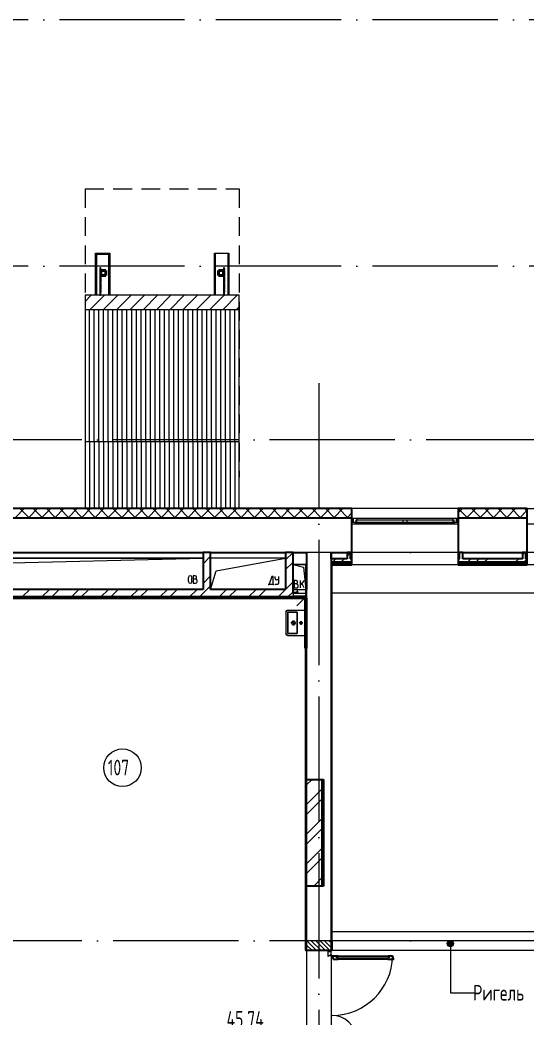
# Model space of a CAD drawing. Header units: millimetres. Extents: x -586848 to 520591, y -385801 to 675781.
# Drawn here: x -50636 to -42537, y -144465 to -128533 of the extents above; entities that cross this region are included whole.
import ezdxf
from ezdxf import colors
from ezdxf.entities.mleader import LeaderData, LeaderLine
from ezdxf.math import Vec2, Vec3

# ---------------------------------------------------------------- set-up
doc = ezdxf.new("R2010")
doc.units = ezdxf.units.MM
for name, pattern in [('ADSK_Линия сетки', [25, 20, -2.5, 0, -2.5]), ('ADSK_Сверху', [450, 300, -150]), ('ADSK_Штриховая_ш2 п1_5', [4.5, 3, -1.5]), ('ADSK_Штриховая_ш3 п1_5', [4.5, 3, -1.5])]:
    doc.linetypes.add(name, pattern=pattern)
for name, color, linetype, lineweight in [('_ Окна', 7, 'Continuous', 9), ('RC-Выноски', 7, 'Continuous', 0), ('Аннотация', 7, 'Continuous', 18), ('Витраж', 7, 'Continuous', 9), ('Двери', 252, 'Continuous', 9), ('Крыша', 7, 'Continuous', 9), ('Крыша штриховка', 7, 'Continuous', 9), ('Линии', 7, 'Continuous', 9), ('Марки помещений', 252, 'Continuous', 20), ('Несущие колонны', 252, 'Continuous', 18), ('Оборудование', 8, 'Continuous', 18), ('Ограждение', 252, 'Continuous', 9), ('Окна', 252, 'Continuous', 9), ('Оси', 252, 'Continuous', 9), ('Перекрытие', 252, 'Continuous', 18), ('Стены внутренние', 7, 'Continuous', 18), ('Стены наружные', 7, 'Continuous', 18), ('Стены штриховка', 7, 'Continuous', 9)]:
    doc.layers.add(name, color=color, linetype=linetype, lineweight=lineweight)
doc.layers.add('Двери открывание', color=7, linetype='Continuous', lineweight=9, true_color=0xc0c0c0)
doc.layers.add('Узлы', color=7, linetype='Continuous')
doc.styles.add('GOST Common_3', font='', dxfattribs={"height": 3.5})
doc.styles.add('RubezhCAD', font='', dxfattribs={"oblique": 10})
doc.styles.get('GOST Common_3').set_extended_font_data('GOST 2.304 type A')
doc.styles.get('RubezhCAD').set_extended_font_data('GOST type A')

# ---------------------------------------------------------------- blocks, each defined once
blk = doc.blocks.new('1 этаж')
at = {"layer": 'Аннотация', "lineweight": 9, "true_color": 0x636466}
h = blk.add_hatch(color=251, dxfattribs=at)
edge = h.paths.add_edge_path()
edge.add_arc((-57205, -11587), 50, 0, 360)
at = {"layer": 'Двери', "lineweight": 18, "true_color": 0x636466}
h = blk.add_hatch(dxfattribs=at)
h.set_pattern_fill('FP_2', color=251, angle=-90, style=0, pattern_type=2)
h.set_pattern_definition([(315, (-59305.8, -12318.73), (35.3553, 35.3553), [])])
h.paths.add_polyline_path([(-59501, -13344), (-59111, -13344), (-59111, -13194), (-59501, -13194), (-59501, -13204)])
h.paths.add_polyline_path([(-59501, -11544), (-59501, -11694), (-59111, -11694), (-59111, -11544)])
at = {"color": 251, "lineweight": 18, "true_color": 0x636466}
for p, q in [((-61156, -5434), (-65456, -5434)), ((-65324, -5534), (-61156, -5434)), ((-59836, -5434), (-61036, -5434)), ((-60946, -5637), (-59836, -5434)), ((-59716, -5534), (-59552, -5578)), ((-59516, -5534), (-59716, -5534)), ((-59516, -5934), (-59516, -5534)), ((-61282, -5716), (-61312, -5716)), ((-61312, -5716), (-61312, -5836)), ((-61036, -5934), (-60946, -5637)), ((-60058, -5729), (-60101, -5849)), ((-60038, -5729), (-60058, -5729)), ((-60038, -5849), (-60038, -5729)), ((-60004, -5762), (-60004, -5729)), ((-59946, -5829), (-59946, -5729)), ((-59552, -5578), (-59516, -5934)), ((-61389, -5808), (-61389, -5745)), ((-61332, -5808), (-61332, -5745)), ((-61278, -5770), (-61312, -5770)), ((-61312, -5836), (-61275, -5836)), ((-61258, -5750), (-61258, -5740)), ((-61248, -5810), (-61248, -5800)), ((-60111, -5849), (-60111, -5864)), ((-60101, -5849), (-60111, -5849)), ((-60101, -5849), (-60038, -5849)), ((-60038, -5849), (-60028, -5849)), ((-60028, -5849), (-60028, -5864)), ((-60004, -5849), (-59966, -5849)), ((-59946, -5782), (-59984, -5782)), ((-59670, -5791), (-59700, -5791)), ((-59700, -5791), (-59700, -5911)), ((-59666, -5845), (-59700, -5845)), ((-59646, -5825), (-59646, -5815)), ((-59636, -5885), (-59636, -5875)), ((-59540, -5791), (-59600, -5863)), ((-59600, -5911), (-59600, -5791)), ((-59540, -5911), (-59576, -5834)), ((-59700, -5911), (-59663, -5911))]:
    blk.add_line(p, q, dxfattribs=at)
for centre, radius, start, end in [((-61360, -5745), 28.7, 0, 180), ((-61282, -5740), 23.3, 0, 90), ((-61360, -5808), 28.7, 180, 0), ((-61278, -5750), 20, 270, 0), ((-61278, -5800), 30, 0, 90), ((-61275, -5810), 26.7, 270, 0), ((-59984, -5762), 20, 180, 270), ((-59966, -5829), 20, 270, 0), ((-59670, -5815), 23.3, 0, 90), ((-59666, -5825), 20, 270, 0), ((-59666, -5875), 30, 0, 90), ((-59663, -5885), 26.7, 270, 0)]:
    blk.add_arc(centre, radius, start, end, dxfattribs=at)
at = {"layer": '_ Окна', "color": 251, "true_color": 0x636466}
for p, q in [((-58756, -4804), (-58781, -4804)), ((-58781, -4862), (-58756, -4862)), ((-58756, -4862), (-58756, -4804)), ((-57081, -4804), (-57106, -4804)), ((-57106, -4804), (-57106, -4862)), ((-57106, -4862), (-57081, -4862))]:
    blk.add_line(p, q, dxfattribs=at)
at = {"layer": '_ Окна', "color": 251, "lineweight": 18, "true_color": 0x636466}
for p, q in [((-58696, -4804), (-58756, -4804)), ((-58756, -4804), (-58756, -4862)), ((-58756, -4862), (-58718, -4862)), ((-58710, -4862), (-58710, -4821)), ((-58710, -4821), (-58698, -4821)), ((-58692, -4821), (-58696, -4804)), ((-57165, -4804), (-57170, -4821)), ((-57106, -4804), (-57165, -4804)), ((-57164, -4821), (-57152, -4821)), ((-57152, -4821), (-57152, -4862)), ((-57144, -4862), (-57106, -4862)), ((-57106, -4862), (-57106, -4804))]:
    blk.add_line(p, q, dxfattribs=at)
at = {"layer": 'Аннотация', "color": 251, "lineweight": 9, "true_color": 0x636466}
for p, q in [((-57205, -11587), (-57205, -12373)), ((-57205, -12373), (-56820, -12373))]:
    blk.add_line(p, q, dxfattribs=at)
blk.add_circle((-57205, -11587), 50, dxfattribs=at)
at = {"layer": 'Витраж', "color": 251, "lineweight": 18, "true_color": 0x636466, "extrusion": (0, 0, -1)}
for p, q in [((-62789, -803), (-62804, -803)), ((-62804, -803), (-62804, -818)), ((-62804, -818), (-62789, -818)), ((-62789, -834), (-62804, -834)), ((-62804, -834), (-62804, -849)), ((-62804, -849), (-62789, -849)), ((-62789, -934), (-62804, -934)), ((-62804, -934), (-62804, -949)), ((-62804, -949), (-62789, -949)), ((-62789, -818), (-62789, -803)), ((-62789, -844), (-62789, -834)), ((-62789, -949), (-62789, -934)), ((-60814, -803), (-60829, -803)), ((-60829, -803), (-60829, -818)), ((-60829, -818), (-60814, -818)), ((-60814, -834), (-60829, -834)), ((-60829, -834), (-60829, -844)), ((-60829, -849), (-60814, -849)), ((-60814, -934), (-60829, -934)), ((-60829, -934), (-60829, -949)), ((-60829, -949), (-60814, -949)), ((-60814, -818), (-60814, -803)), ((-60814, -849), (-60814, -834)), ((-60814, -949), (-60814, -934)), ((-62789, -1034), (-62804, -1034)), ((-62804, -1034), (-62804, -1049)), ((-62804, -1049), (-62789, -1049)), ((-62789, -1049), (-62789, -1034)), ((-60814, -1034), (-60829, -1034)), ((-60829, -1034), (-60829, -1049)), ((-60829, -1049), (-60814, -1049)), ((-60814, -1049), (-60814, -1034)), ((-62789, -1134), (-62804, -1134)), ((-62804, -1134), (-62804, -1149)), ((-62804, -1149), (-62789, -1149)), ((-62789, -1149), (-62789, -1134)), ((-60814, -1134), (-60829, -1134)), ((-60829, -1134), (-60829, -1149)), ((-60829, -1149), (-60814, -1149)), ((-60814, -1149), (-60814, -1134))]:
    blk.add_line(p, q, dxfattribs=at)
at = {"layer": 'Витраж', "color": 251, "true_color": 0x636466}
for p, q in [((-62804, -818), (-62804, -834)), ((-62804, -849), (-62804, -934)), ((-62804, -949), (-62804, -1034)), ((-62789, -818), (-62789, -834)), ((-62789, -924), (-62789, -934)), ((-62789, -949), (-62789, -1034)), ((-60829, -818), (-60829, -834)), ((-60829, -924), (-60829, -934)), ((-60829, -949), (-60829, -1034)), ((-60814, -818), (-60814, -834)), ((-60814, -849), (-60814, -934)), ((-60814, -949), (-60814, -1034)), ((-62804, -1049), (-62804, -1134)), ((-62789, -1049), (-62789, -1134)), ((-60829, -1049), (-60829, -1134)), ((-60814, -1049), (-60814, -1134)), ((-62804, -1149), (-62804, -1191)), ((-62789, -1149), (-62789, -1191)), ((-60829, -1149), (-60829, -1191)), ((-60814, -1149), (-60814, -1191))]:
    blk.add_line(p, q, dxfattribs=at)
at = {"layer": 'Витраж', "color": 251, "lineweight": 18, "true_color": 0x636466}
for p, q in [((-62789, -1191), (-62804, -1191)), ((-62804, -1191), (-62804, -1239)), ((-62804, -1239), (-62789, -1239)), ((-62789, -1239), (-62789, -1191)), ((-60814, -1191), (-60829, -1191)), ((-60829, -1191), (-60829, -1239)), ((-60829, -1239), (-60814, -1239)), ((-60814, -1239), (-60814, -1191))]:
    blk.add_line(p, q, dxfattribs=at)
at = {"layer": 'Двери', "color": 251, "linetype": 'ADSK_Штриховая_ш2 п1_5', "true_color": 0x636466}
for p, q in [((-59501, -11544), (-59501, -11694)), ((-59111, -11694), (-59111, -11544)), ((-59501, -11694), (-59111, -11694))]:
    blk.add_line(p, q, dxfattribs=at)
at = {"layer": 'Двери', "color": 251, "true_color": 0x636466}
for p, q in [((-59111, -11694), (-59161, -11694)), ((-59161, -11694), (-59161, -11714)), ((-59161, -11714), (-59111, -11714)), ((-59111, -11714), (-59161, -11714)), ((-59161, -11714), (-59161, -11786)), ((-59161, -11786), (-59153, -11786)), ((-59153, -11786), (-59153, -11777)), ((-59153, -11777), (-59119, -11777)), ((-59119, -11777), (-59119, -11763)), ((-59119, -11763), (-59111, -11763)), ((-59111, -11714), (-59111, -11694)), ((-59111, -11763), (-59111, -11714)), ((-58203, -11786), (-58999, -11786)), ((-59017, -11795), (-59017, -11816)), ((-58185, -11795), (-59017, -11795)), ((-59017, -11816), (-58185, -11816)), ((-58999, -11836), (-58203, -11836)), ((-58185, -11816), (-58185, -11795))]:
    blk.add_line(p, q, dxfattribs=at)
at = {"layer": 'Двери', "color": 251, "lineweight": 30, "true_color": 0x636466}
for p, q in [((-58999, -11786), (-59093, -11786)), ((-59093, -11786), (-59093, -11794)), ((-58999, -11795), (-58999, -11786)), ((-58127, -11786), (-58203, -11786)), ((-58203, -11795), (-58203, -11786)), ((-58127, -11794), (-58127, -11786)), ((-59093, -11794), (-59084, -11794)), ((-59084, -11794), (-59084, -11828)), ((-59084, -11828), (-59075, -11828)), ((-59075, -11828), (-59075, -11836)), ((-59075, -11836), (-58999, -11836)), ((-59017, -11795), (-58999, -11795)), ((-59017, -11816), (-59017, -11795)), ((-58999, -11816), (-59017, -11816)), ((-58999, -11836), (-58999, -11816)), ((-58185, -11795), (-58203, -11795)), ((-58203, -11816), (-58185, -11816)), ((-58203, -11836), (-58203, -11816)), ((-58203, -11836), (-58109, -11836)), ((-58185, -11816), (-58185, -11795)), ((-58118, -11794), (-58127, -11794)), ((-58118, -11828), (-58118, -11794)), ((-58109, -11828), (-58118, -11828)), ((-58109, -11836), (-58109, -11828))]:
    blk.add_line(p, q, dxfattribs=at)
at = {"layer": 'Двери открывание', "color": 251, "true_color": 0x636466}
for centre, radius, start, end in [((-59093, -11768), 966, 270, 358.9323), ((-59093, -13120), 386, 2.6728, 90)]:
    blk.add_arc(centre, radius, start, end, dxfattribs=at)
at = {"layer": 'Крыша', "color": 251, "linetype": 'Continuous', "true_color": 0x636466}
for p, q in [((-63039, -1337), (-62942, -1239)), ((-62956, -1466), (-62729, -1239)), ((-62744, -1466), (-62517, -1239)), ((-62532, -1466), (-62305, -1239)), ((-62320, -1466), (-62093, -1239)), ((-62107, -1466), (-61881, -1239)), ((-61895, -1466), (-61669, -1239)), ((-61683, -1466), (-61457, -1239)), ((-61471, -1466), (-61245, -1239)), ((-61259, -1466), (-61032, -1239)), ((-61047, -1466), (-60820, -1239)), ((-60835, -1466), (-60608, -1239)), ((-60623, -1466), (-60579, -1423))]:
    blk.add_line(p, q, dxfattribs=at)
at = {"layer": 'Крыша', "color": 251, "lineweight": 18, "true_color": 0x636466}
for p, q in [((-60579, -1239), (-63039, -1239)), ((-63039, -1239), (-63039, -1466)), ((-60579, -1466), (-60579, -1239)), ((-63039, -1466), (-60579, -1466))]:
    blk.add_line(p, q, dxfattribs=at)
at = {"layer": 'Крыша', "color": 251, "true_color": 0x636466}
for p, q in [((-63039, -1466), (-63039, -4642)), ((-60579, -4642), (-60579, -1466)), ((-63039, -3572), (-60579, -3572))]:
    blk.add_line(p, q, dxfattribs=at)
at = {"layer": 'Крыша штриховка', "color": 251, "linetype": 'Continuous', "true_color": 0x636466}
for p, q in [((-62970, -3572), (-62970, -1466)), ((-62895, -3572), (-62895, -1466)), ((-62820, -3572), (-62820, -1466)), ((-62745, -3572), (-62745, -1466)), ((-62670, -3572), (-62670, -1466)), ((-62595, -3572), (-62595, -1466)), ((-62520, -3572), (-62520, -1466)), ((-62445, -3572), (-62445, -1466)), ((-62370, -3572), (-62370, -1466)), ((-62295, -3572), (-62295, -1466)), ((-62220, -3572), (-62220, -1466)), ((-62145, -3572), (-62145, -1466)), ((-62070, -3572), (-62070, -1466)), ((-61995, -3572), (-61995, -1466)), ((-61920, -3572), (-61920, -1466)), ((-61845, -3572), (-61845, -1466)), ((-61770, -3572), (-61770, -1466)), ((-61695, -3572), (-61695, -1466)), ((-61620, -3572), (-61620, -1466)), ((-61545, -3572), (-61545, -1466)), ((-61470, -3572), (-61470, -1466)), ((-61395, -3572), (-61395, -1466)), ((-61320, -3572), (-61320, -1466)), ((-61245, -3572), (-61245, -1466)), ((-61170, -3572), (-61170, -1466)), ((-61095, -3572), (-61095, -1466)), ((-61020, -3572), (-61020, -1466)), ((-60945, -3572), (-60945, -1466)), ((-60870, -3572), (-60870, -1466)), ((-60795, -3572), (-60795, -1466)), ((-60720, -3572), (-60720, -1466)), ((-60645, -3572), (-60645, -1466)), ((-62970, -3572), (-62970, -4642)), ((-62895, -3572), (-62895, -4642)), ((-62820, -3572), (-62820, -4642)), ((-62745, -3572), (-62745, -4642)), ((-62670, -3572), (-62670, -4642)), ((-62595, -3572), (-62595, -4642)), ((-62520, -3572), (-62520, -4642)), ((-62445, -3572), (-62445, -4642)), ((-62370, -3572), (-62370, -4642)), ((-62295, -3572), (-62295, -4642)), ((-62220, -3572), (-62220, -4642)), ((-62145, -3572), (-62145, -4642)), ((-62070, -3572), (-62070, -4642)), ((-61995, -3572), (-61995, -4642)), ((-61920, -3572), (-61920, -4642)), ((-61845, -3572), (-61845, -4642)), ((-61770, -3572), (-61770, -4642)), ((-61695, -3572), (-61695, -4642)), ((-61620, -3572), (-61620, -4642)), ((-61545, -3572), (-61545, -4642)), ((-61470, -3572), (-61470, -4642)), ((-61395, -3572), (-61395, -4642)), ((-61320, -3572), (-61320, -4642)), ((-61245, -3572), (-61245, -4642)), ((-61170, -3572), (-61170, -4642)), ((-61095, -3572), (-61095, -4642)), ((-61020, -3572), (-61020, -4642)), ((-60945, -3572), (-60945, -4642)), ((-60870, -3572), (-60870, -4642)), ((-60795, -3572), (-60795, -4642)), ((-60720, -3572), (-60720, -4642)), ((-60645, -3572), (-60645, -4642))]:
    blk.add_line(p, q, dxfattribs=at)
at = {"layer": 'Линии', "color": 251, "linetype": 'ADSK_Штриховая_ш3 п1_5', "lineweight": 18, "ltscale": 100, "true_color": 0x636466}
for p, q in [((-63039, 458), (-60579, 458)), ((-63039, 458), (-63039, -4142)), ((-60579, 458), (-60579, -4142))]:
    blk.add_line(p, q, dxfattribs=at)
at = {"layer": 'Линии', "color": 251, "linetype": 'ADSK_Сверху', "ltscale": 100, "true_color": 0x636466}
for p, q in [((-59081, -11394), (-48251, -11394)), ((-59081, -11694), (-48251, -11694))]:
    blk.add_line(p, q, dxfattribs=at)
at = {"layer": 'Марки помещений', "color": 251, "true_color": 0x636466}
blk.add_circle((-62442, -8780), 300, dxfattribs=at)
at = {"layer": 'Несущие колонны', "color": 251, "lineweight": 40, "true_color": 0x636466}
for p, q in [((-62789, -924), (-62789, -844)), ((-62789, -844), (-62709, -844)), ((-62709, -844), (-62789, -844)), ((-62789, -844), (-62789, -924)), ((-62709, -924), (-62789, -924)), ((-62789, -924), (-62709, -924)), ((-62709, -844), (-62709, -924)), ((-62709, -924), (-62709, -844)), ((-60909, -924), (-60909, -844)), ((-60909, -844), (-60829, -844)), ((-60829, -844), (-60909, -844)), ((-60909, -844), (-60909, -924)), ((-60829, -924), (-60909, -924)), ((-60909, -924), (-60829, -924)), ((-60829, -844), (-60829, -924)), ((-60829, -924), (-60829, -844))]:
    blk.add_line(p, q, dxfattribs=at)
at = {"layer": 'Оборудование', "color": 251, "true_color": 0x636466}
for p, q in [((-59716, -5999), (-59716, -6035)), ((-59516, -5999), (-59716, -5999)), ((-59715, -6036), (-59517, -6036)), ((-59709, -6036), (-59709, -6046)), ((-59708, -6047), (-59524, -6047)), ((-59700, -5983), (-59700, -5988)), ((-59654, -5983), (-59700, -5983)), ((-59700, -5988), (-59654, -5988)), ((-59697, -6048), (-59697, -6054)), ((-59697, -6054), (-59535, -6054)), ((-59688, -6047), (-59688, -6046)), ((-59688, -6047), (-59688, -6046)), ((-59688, -6054), (-59688, -6056)), ((-59659, -5983), (-59659, -5999)), ((-59640, -5983), (-59659, -5983)), ((-59655, -5981), (-59657, -5983)), ((-59516, -6054), (-59657, -6195)), ((-59655, -5963), (-59655, -5981)), ((-59643, -5963), (-59655, -5963)), ((-59643, -5981), (-59655, -5981)), ((-59636, -5983), (-59644, -5983)), ((-59644, -5988), (-59636, -5988)), ((-59643, -5981), (-59643, -5963)), ((-59641, -5983), (-59643, -5981)), ((-59640, -5999), (-59640, -5983)), ((-59636, -5988), (-59636, -5983)), ((-59619, -6056), (-59619, -6054)), ((-59544, -6046), (-59544, -6047)), ((-59544, -6047), (-59544, -6046)), ((-59535, -6054), (-59535, -6048)), ((-59523, -6046), (-59523, -6036)), ((-59516, -6035), (-59516, -5999)), ((-59688, -6056), (-59684, -6056)), ((-59623, -6056), (-59684, -6056)), ((-59623, -6056), (-59619, -6056))]:
    blk.add_line(p, q, dxfattribs=at)
for points, knots in [([(-59716, -6035), (-59716, -6035), (-59716, -6035), (-59716, -6036), (-59716, -6036), (-59715, -6036), (-59715, -6036), (-59715, -6036), (-59715, -6036), (-59715, -6036)], [0, 0, 0, 0, 0.166667, 0.333333, 0.458333, 0.583333, 0.708333, 0.833333, 1, 1, 1, 1]), ([(-59709, -6046), (-59709, -6046), (-59709, -6046), (-59709, -6046), (-59709, -6046), (-59708, -6047), (-59708, -6047), (-59708, -6047), (-59708, -6047), (-59708, -6047), (-59708, -6047)], [0, 0, 0, 0, 0.166667, 0.333333, 0.458333, 0.583333, 0.666667, 0.75, 0.833333, 1, 1, 1, 1]), ([(-59698, -6047), (-59698, -6047), (-59698, -6047), (-59698, -6047), (-59698, -6047), (-59697, -6047), (-59697, -6047), (-59697, -6047), (-59697, -6047), (-59697, -6048), (-59697, -6048), (-59697, -6048), (-59697, -6048)], [0, 0, 0, 0, 0.166667, 0.25, 0.333333, 0.416667, 0.5, 0.583333, 0.666667, 0.75, 0.833333, 1, 1, 1, 1]), ([(-59535, -6048), (-59535, -6048), (-59535, -6048), (-59535, -6048), (-59535, -6047), (-59534, -6047), (-59534, -6047), (-59534, -6047), (-59534, -6047), (-59534, -6047), (-59534, -6047), (-59533, -6047), (-59533, -6047)], [-1, -1, -1, -1, -0.833333, -0.75, -0.666667, -0.583333, -0.5, -0.416667, -0.333333, -0.25, -0.166667, 0, 0, 0, 0]), ([(-59524, -6047), (-59524, -6047), (-59524, -6047), (-59523, -6047), (-59523, -6047), (-59523, -6047), (-59523, -6046), (-59523, -6046), (-59523, -6046), (-59523, -6046), (-59523, -6046)], [-1, -1, -1, -1, -0.833333, -0.75, -0.666667, -0.583333, -0.458333, -0.333333, -0.166667, 0, 0, 0, 0]), ([(-59517, -6036), (-59517, -6036), (-59517, -6036), (-59516, -6036), (-59516, -6036), (-59516, -6036), (-59516, -6036), (-59516, -6035), (-59516, -6035), (-59516, -6035)], [-1, -1, -1, -1, -0.833333, -0.75, -0.583333, -0.458333, -0.333333, -0.166667, 0, 0, 0, 0])]:
    blk.add_open_spline(points, degree=3, knots=knots, dxfattribs=at)
at = {"layer": 'Ограждение', "color": 251, "true_color": 0x636466}
for p, q in [((-57081, -4894), (-58781, -4894)), ((-54281, -4894), (-55981, -4894)), ((-59111, -5359), (-59096, -5359)), ((-59096, -5369), (-59111, -5369)), ((-59096, -5444), (-59096, -5344)), ((-57081, -5344), (-58781, -5344)), ((-54281, -5344), (-55981, -5344)), ((-51391, -5544), (-59096, -5544)), ((-51391, -5544), (-59096, -5544)), ((-58781, -5544), (-58781, -5539)), ((-57081, -5544), (-58781, -5544)), ((-57081, -5539), (-57081, -5544)), ((-55981, -5544), (-55981, -5539)), ((-54281, -5544), (-55981, -5544)), ((-51391, -5994), (-59096, -5994)), ((-59531, -6079), (-65256, -6079)), ((-59526, -6869), (-59526, -11694)), ((-59091, -11544), (-59086, -11544)), ((-59086, -11694), (-59086, -11544)), ((-59521, -11694), (-59526, -11694)), ((-59086, -11694), (-59091, -11694))]:
    blk.add_line(p, q, dxfattribs=at)
at = {"layer": 'Окна', "color": 251, "true_color": 0x636466}
for p, q in [((-58718, -4862), (-57946, -4862)), ((-58718, -4879), (-58718, -4862)), ((-57946, -4879), (-58718, -4879)), ((-58698, -4821), (-57966, -4821)), ((-58698, -4862), (-58698, -4821)), ((-57165, -4804), (-58696, -4804)), ((-57966, -4821), (-57896, -4821)), ((-57966, -4821), (-57966, -4862)), ((-57946, -4862), (-57916, -4862)), ((-57946, -4862), (-57946, -4879)), ((-57916, -4879), (-57946, -4879)), ((-57916, -4862), (-57144, -4862)), ((-57916, -4879), (-57916, -4862)), ((-57144, -4879), (-57916, -4879)), ((-57896, -4821), (-57164, -4821)), ((-57896, -4862), (-57896, -4821)), ((-57164, -4821), (-57164, -4862)), ((-57144, -4862), (-57144, -4879))]:
    blk.add_line(p, q, dxfattribs=at)
at = {"layer": 'Оси', "color": 251, "linetype": 'ADSK_Линия сетки', "ltscale": 100, "true_color": 0x636466}
for p, q in [((-26448, 3156), (-72528, 3156)), ((-26448, -774), (-72528, -774)), ((-59306, -2644), (-59306, -33770)), ((4411, -3544), (-72528, -3544)), ((4411, -5344), (-72528, -5344)), ((4411, -11544), (-72528, -11544))]:
    blk.add_line(p, q, dxfattribs=at)
at = {"layer": 'Перекрытие', "color": 251, "ltscale": 100, "true_color": 0x636466}
for p, q in [((-65456, -5434), (-61156, -5434)), ((-59716, -5534), (-59516, -5534)), ((-59516, -5534), (-59516, -5934)), ((-54031, -11544), (-59086, -11544))]:
    blk.add_line(p, q, dxfattribs=at)
at = {"layer": 'Стены внутренние', "color": 251, "lineweight": 30, "true_color": 0x636466}
for p, q in [((-58781, -4642), (-66158, -4642)), ((-58781, -4784), (-58781, -4642)), ((-55981, -4642), (-57081, -4642)), ((-57081, -4642), (-57081, -4784)), ((-55981, -4784), (-55981, -4642)), ((-58781, -4794), (-66006, -4794)), ((-58781, -5344), (-58781, -4794)), ((-55981, -4794), (-57081, -4794)), ((-57081, -4794), (-57081, -5344)), ((-55981, -5344), (-55981, -4794)), ((-65456, -5344), (-61156, -5344)), ((-61036, -5344), (-59836, -5344)), ((-59716, -5344), (-59501, -5344)), ((-59501, -5344), (-59501, -5934)), ((-59111, -5344), (-58856, -5344)), ((-59111, -5444), (-59111, -5344)), ((-57006, -5344), (-56056, -5344)), ((-59501, -6069), (-59501, -6869)), ((-59501, -8969), (-59231, -8969)), ((-59231, -8969), (-59231, -10669)), ((-59231, -10669), (-59501, -10669)), ((-59501, -11694), (-59111, -11694))]:
    blk.add_line(p, q, dxfattribs=at)
at = {"layer": 'Стены внутренние', "color": 251, "linetype": 'Continuous', "lineweight": 9, "true_color": 0x636466}
for p, q in [((-64152, -4784), (-64012, -4644)), ((-63939, -4784), (-64079, -4644)), ((-63940, -4784), (-63800, -4644)), ((-63727, -4784), (-63867, -4644)), ((-63728, -4784), (-63588, -4644)), ((-63693, -4644), (-63694, -4642)), ((-63515, -4784), (-63655, -4644)), ((-63541, -4642), (-63543, -4644)), ((-63516, -4784), (-63376, -4644)), ((-63303, -4784), (-63443, -4644)), ((-63307, -4642), (-63308, -4644)), ((-63304, -4784), (-63164, -4644)), ((-63090, -4784), (-63230, -4644)), ((-63092, -4784), (-62952, -4644)), ((-62878, -4784), (-63018, -4644)), ((-62880, -4784), (-62740, -4644)), ((-62666, -4784), (-62806, -4644)), ((-62668, -4784), (-62528, -4644)), ((-62454, -4784), (-62594, -4644)), ((-62486, -4643), (-62487, -4644)), ((-62455, -4784), (-62315, -4644)), ((-62242, -4784), (-62382, -4644)), ((-62243, -4784), (-62103, -4644)), ((-62030, -4784), (-62170, -4644)), ((-62031, -4784), (-61891, -4644)), ((-61818, -4784), (-61958, -4644)), ((-61819, -4784), (-61679, -4644)), ((-61816, -4644), (-61817, -4642)), ((-61605, -4784), (-61745, -4644)), ((-61607, -4784), (-61467, -4644)), ((-61393, -4784), (-61533, -4644)), ((-61395, -4784), (-61255, -4644)), ((-61181, -4784), (-61321, -4644)), ((-61183, -4784), (-61043, -4644)), ((-60969, -4784), (-61109, -4644)), ((-60970, -4784), (-60830, -4644)), ((-60757, -4784), (-60897, -4644)), ((-60758, -4784), (-60618, -4644)), ((-60726, -4642), (-60726, -4642)), ((-60545, -4784), (-60685, -4644)), ((-60546, -4784), (-60406, -4644)), ((-60491, -4642), (-60492, -4644)), ((-60333, -4784), (-60473, -4644)), ((-60408, -4644), (-60409, -4642)), ((-60334, -4784), (-60194, -4644)), ((-60121, -4784), (-60261, -4644)), ((-60122, -4784), (-59982, -4644)), ((-59908, -4784), (-60048, -4644)), ((-59910, -4784), (-59770, -4644)), ((-59696, -4784), (-59836, -4644)), ((-59698, -4784), (-59558, -4644)), ((-59670, -4642), (-59671, -4644)), ((-59484, -4784), (-59624, -4644)), ((-59486, -4784), (-59346, -4644)), ((-59272, -4784), (-59412, -4644)), ((-59273, -4784), (-59133, -4644)), ((-59060, -4784), (-59200, -4644)), ((-59061, -4784), (-58921, -4644)), ((-59000, -4644), (-59001, -4642)), ((-58848, -4784), (-58988, -4644)), ((-58849, -4784), (-58783, -4717)), ((-57079, -4710), (-57012, -4644)), ((-56939, -4784), (-57079, -4644)), ((-56940, -4784), (-56800, -4644)), ((-56726, -4784), (-56866, -4644)), ((-56854, -4642), (-56855, -4644)), ((-56728, -4784), (-56588, -4644)), ((-56514, -4784), (-56654, -4644)), ((-56620, -4642), (-56621, -4644)), ((-56537, -4644), (-56538, -4642)), ((-56516, -4784), (-56376, -4644)), ((-56302, -4784), (-56442, -4644)), ((-56304, -4784), (-56164, -4644)), ((-56090, -4784), (-56230, -4644)), ((-56091, -4784), (-55983, -4675)), ((-55983, -4679), (-56018, -4644)), ((-57081, -4781), (-57080, -4781))]:
    blk.add_line(p, q, dxfattribs=at)
at = {"layer": 'Стены внутренние', "color": 251, "true_color": 0x636466}
for p, q in [((-55981, -4642), (-54281, -4642)), ((-59501, -6054), (-59501, -6069)), ((-59501, -6869), (-59501, -8969)), ((-59501, -10669), (-59501, -13784)), ((-59111, -11694), (-59111, -11544)), ((-59111, -11763), (-59111, -13125))]:
    blk.add_line(p, q, dxfattribs=at)
at = {"layer": 'Стены наружные', "color": 251, "true_color": 0x636466}
for p, q in [((-62874, -1239), (-62874, -567)), ((-62874, -567), (-62644, -567)), ((-62859, -582), (-62859, -1239)), ((-62659, -582), (-62859, -582)), ((-62859, -1239), (-62859, -584)), ((-62859, -584), (-62659, -584)), ((-62659, -1239), (-62659, -582)), ((-62644, -567), (-62644, -1239)), ((-60974, -567), (-60744, -567)), ((-60974, -1239), (-60974, -567)), ((-60959, -1239), (-60959, -582)), ((-60759, -582), (-60759, -1239)), ((-60744, -567), (-60744, -1239)), ((-59304, -4637), (-56506, -4637)), ((-59304, -4642), (-59304, -4637)), ((-58781, -4637), (-58781, -4642)), ((-57081, -4642), (-58781, -4642)), ((-57081, -4642), (-57081, -4637)), ((-56506, -4637), (-56506, -4642)), ((-59716, -5934), (-59516, -5934)), ((-59501, -11694), (-59501, -10669))]:
    blk.add_line(p, q, dxfattribs=at)
at = {"layer": 'Стены наружные', "color": 251, "lineweight": 30, "true_color": 0x636466}
for p, q in [((-58781, -4794), (-58781, -4784)), ((-57081, -4784), (-57081, -4794)), ((-55981, -4794), (-55981, -4784)), ((-61156, -5344), (-61156, -5934)), ((-61036, -5344), (-61156, -5344)), ((-61036, -5934), (-61036, -5344)), ((-59836, -5344), (-59836, -5934)), ((-59716, -5344), (-59836, -5344)), ((-59716, -5999), (-59716, -5344)), ((-58856, -5344), (-58856, -5444)), ((-58781, -5344), (-58856, -5344)), ((-58781, -5539), (-58781, -5344)), ((-57081, -5344), (-57081, -5539)), ((-57006, -5344), (-57081, -5344)), ((-57006, -5444), (-57006, -5344)), ((-56056, -5344), (-56056, -5444)), ((-55981, -5344), (-56056, -5344)), ((-55981, -5539), (-55981, -5344)), ((-59111, -5444), (-59111, -11544)), ((-58856, -5444), (-59111, -5444)), ((-59096, -5534), (-59093, -5534)), ((-59096, -11544), (-59096, -5534)), ((-59093, -5534), (-59093, -5539)), ((-59093, -5539), (-58781, -5539)), ((-57081, -5539), (-55981, -5539)), ((-56056, -5444), (-57006, -5444)), ((-61156, -5934), (-65456, -5934)), ((-59697, -6054), (-65281, -6054)), ((-59836, -5934), (-61036, -5934)), ((-59716, -6054), (-59716, -6035)), ((-59501, -6054), (-59535, -6054)), ((-59501, -5934), (-59516, -5934)), ((-59516, -5934), (-59516, -5999)), ((-59516, -6035), (-59516, -6054)), ((-59501, -6054), (-59501, -5934)), ((-65271, -6074), (-59531, -6074)), ((-59531, -6074), (-59531, -6869)), ((-59531, -6869), (-59521, -6869)), ((-59521, -6869), (-59521, -11694)), ((-59501, -10669), (-59501, -8969)), ((-59251, -10669), (-59251, -8969)), ((-59501, -10669), (-59501, -10669)), ((-59091, -11544), (-59096, -11544)), ((-59091, -11694), (-59091, -11544)), ((-59521, -11694), (-59501, -11694)), ((-59111, -11694), (-59091, -11694))]:
    blk.add_line(p, q, dxfattribs=at)
at = {"layer": 'Стены наружные', "color": 251, "linetype": 'Continuous', "lineweight": 9, "true_color": 0x636466}
for p, q in [((-61156, -5367), (-61133, -5344)), ((-61156, -5524), (-61036, -5404)), ((-59836, -5461), (-59718, -5344)), ((-58856, -5402), (-58806, -5352)), ((-58806, -5377), (-58793, -5364)), ((-58793, -5364), (-58781, -5352)), ((-57081, -5349), (-57076, -5344)), ((-56056, -5385), (-56014, -5344)), ((-59836, -5618), (-59716, -5498)), ((-59083, -5494), (-59033, -5444)), ((-59038, -5539), (-59033, -5534)), ((-58968, -5539), (-58963, -5534)), ((-58963, -5534), (-58948, -5519)), ((-58948, -5494), (-58898, -5444)), ((-58948, -5519), (-58935, -5506)), ((-58935, -5506), (-58923, -5494)), ((-58897, -5539), (-58892, -5534)), ((-58826, -5539), (-58821, -5534)), ((-57059, -5539), (-57054, -5534)), ((-57039, -5519), (-57026, -5506)), ((-57026, -5506), (-57014, -5494)), ((-56988, -5539), (-56983, -5534)), ((-56928, -5494), (-56878, -5444)), ((-56917, -5539), (-56912, -5534)), ((-56846, -5539), (-56841, -5534)), ((-56841, -5534), (-56826, -5519)), ((-56826, -5519), (-56814, -5506)), ((-56814, -5506), (-56801, -5494)), ((-56793, -5494), (-56743, -5444)), ((-56776, -5539), (-56771, -5534)), ((-56705, -5539), (-56700, -5534)), ((-56658, -5494), (-56608, -5444)), ((-56634, -5539), (-56629, -5534)), ((-56614, -5519), (-56602, -5506)), ((-56602, -5506), (-56589, -5494)), ((-56564, -5539), (-56559, -5534)), ((-56493, -5539), (-56488, -5534)), ((-56422, -5539), (-56417, -5534)), ((-56417, -5534), (-56402, -5519)), ((-56402, -5519), (-56390, -5506)), ((-56390, -5506), (-56377, -5494)), ((-56351, -5539), (-56346, -5534)), ((-56281, -5539), (-56276, -5534)), ((-56210, -5539), (-56205, -5534)), ((-56190, -5519), (-56178, -5506)), ((-56178, -5506), (-56165, -5494)), ((-56164, -5494), (-56114, -5444)), ((-56139, -5539), (-56134, -5534)), ((-56069, -5539), (-56064, -5534)), ((-56029, -5494), (-55981, -5445)), ((-55998, -5539), (-55993, -5534)), ((-55993, -5534), (-55981, -5522)), ((-61156, -5838), (-61036, -5718)), ((-59111, -5682), (-59096, -5667)), ((-61094, -5934), (-61036, -5875)), ((-59836, -5933), (-59716, -5813)), ((-64043, -6054), (-63923, -5934)), ((-63740, -6069), (-63725, -6054)), ((-63729, -6054), (-63609, -5934)), ((-63571, -6054), (-63451, -5934)), ((-63316, -6069), (-63301, -6054)), ((-63257, -6054), (-63137, -5934)), ((-63100, -6054), (-62980, -5934)), ((-62892, -6069), (-62877, -6054)), ((-62786, -6054), (-62666, -5934)), ((-62629, -6054), (-62509, -5934)), ((-62468, -6069), (-62453, -6054)), ((-62314, -6054), (-62194, -5934)), ((-62157, -6054), (-62037, -5934)), ((-62043, -6069), (-62028, -6054)), ((-61843, -6054), (-61723, -5934)), ((-61686, -6054), (-61566, -5934)), ((-61619, -6069), (-61604, -6054)), ((-61371, -6054), (-61251, -5934)), ((-61214, -6054), (-61094, -5934)), ((-61195, -6069), (-61180, -6054)), ((-60900, -6054), (-60780, -5934)), ((-60771, -6069), (-60756, -6054)), ((-60743, -6054), (-60623, -5934)), ((-60428, -6054), (-60308, -5934)), ((-60346, -6069), (-60331, -6054)), ((-60271, -6054), (-60151, -5934)), ((-59957, -6054), (-59837, -5934)), ((-59922, -6069), (-59907, -6054)), ((-59800, -6054), (-59716, -5970)), ((-64028, -6074), (-64023, -6069)), ((-63958, -6074), (-63953, -6069)), ((-63887, -6074), (-63882, -6069)), ((-63816, -6074), (-63811, -6069)), ((-63745, -6074), (-63740, -6069)), ((-63675, -6074), (-63670, -6069)), ((-63604, -6074), (-63599, -6069)), ((-63533, -6074), (-63528, -6069)), ((-63463, -6074), (-63458, -6069)), ((-63392, -6074), (-63387, -6069)), ((-63321, -6074), (-63316, -6069)), ((-63250, -6074), (-63245, -6069)), ((-63180, -6074), (-63175, -6069)), ((-63109, -6074), (-63104, -6069)), ((-63038, -6074), (-63033, -6069)), ((-62968, -6074), (-62963, -6069)), ((-62897, -6074), (-62892, -6069)), ((-62826, -6074), (-62821, -6069)), ((-62755, -6074), (-62750, -6069)), ((-62685, -6074), (-62680, -6069)), ((-62614, -6074), (-62609, -6069)), ((-62543, -6074), (-62538, -6069)), ((-62473, -6074), (-62468, -6069)), ((-62402, -6074), (-62397, -6069)), ((-62331, -6074), (-62326, -6069)), ((-62260, -6074), (-62255, -6069)), ((-62190, -6074), (-62185, -6069)), ((-62119, -6074), (-62114, -6069)), ((-62048, -6074), (-62043, -6069)), ((-61978, -6074), (-61973, -6069)), ((-61907, -6074), (-61902, -6069)), ((-61836, -6074), (-61831, -6069)), ((-61766, -6074), (-61761, -6069)), ((-61695, -6074), (-61690, -6069)), ((-61624, -6074), (-61619, -6069)), ((-61553, -6074), (-61548, -6069)), ((-61483, -6074), (-61478, -6069)), ((-61412, -6074), (-61407, -6069)), ((-61341, -6074), (-61336, -6069)), ((-61271, -6074), (-61266, -6069)), ((-61200, -6074), (-61195, -6069)), ((-61129, -6074), (-61124, -6069)), ((-61058, -6074), (-61053, -6069)), ((-60988, -6074), (-60983, -6069)), ((-60917, -6074), (-60912, -6069)), ((-60846, -6074), (-60841, -6069)), ((-60776, -6074), (-60771, -6069)), ((-60705, -6074), (-60700, -6069)), ((-60634, -6074), (-60629, -6069)), ((-60563, -6074), (-60558, -6069)), ((-60493, -6074), (-60488, -6069)), ((-60422, -6074), (-60417, -6069)), ((-60351, -6074), (-60346, -6069)), ((-60281, -6074), (-60276, -6069)), ((-60210, -6074), (-60205, -6069)), ((-60139, -6074), (-60134, -6069)), ((-60068, -6074), (-60063, -6069)), ((-59998, -6074), (-59993, -6069)), ((-59927, -6074), (-59922, -6069)), ((-59856, -6074), (-59851, -6069)), ((-59786, -6074), (-59781, -6069)), ((-59715, -6074), (-59710, -6069)), ((-59644, -6074), (-59639, -6069)), ((-59573, -6074), (-59568, -6069)), ((-59531, -6102), (-59501, -6072)), ((-59111, -6106), (-59096, -6091)), ((-59531, -6526), (-59501, -6496)), ((-59111, -6530), (-59096, -6515)), ((-59521, -6870), (-59520, -6869)), ((-59521, -6940), (-59516, -6935)), ((-59521, -7011), (-59516, -7006)), ((-59516, -6935), (-59501, -6920)), ((-59111, -6955), (-59096, -6940)), ((-59521, -7082), (-59516, -7077)), ((-59521, -7152), (-59516, -7147)), ((-59521, -7223), (-59516, -7218)), ((-59521, -7294), (-59516, -7289)), ((-59521, -7365), (-59516, -7360)), ((-59521, -7435), (-59516, -7430)), ((-59516, -7360), (-59501, -7345)), ((-59111, -7379), (-59096, -7364)), ((-59521, -7506), (-59516, -7501)), ((-59521, -7577), (-59516, -7572)), ((-59521, -7647), (-59516, -7642)), ((-59521, -7718), (-59516, -7713)), ((-59521, -7789), (-59516, -7784)), ((-59516, -7784), (-59501, -7769)), ((-59111, -7803), (-59096, -7788)), ((-59521, -7860), (-59516, -7855)), ((-59521, -7930), (-59516, -7925)), ((-59521, -8001), (-59516, -7996)), ((-59521, -8072), (-59516, -8067)), ((-59521, -8142), (-59516, -8137)), ((-59521, -8213), (-59516, -8208)), ((-59521, -8284), (-59516, -8279)), ((-59516, -8208), (-59501, -8193)), ((-59111, -8227), (-59096, -8212)), ((-59521, -8355), (-59516, -8350)), ((-59521, -8425), (-59516, -8420)), ((-59521, -8496), (-59516, -8491)), ((-59521, -8567), (-59516, -8562)), ((-59521, -8637), (-59516, -8632)), ((-59521, -8708), (-59516, -8703)), ((-59516, -8632), (-59501, -8617)), ((-59111, -8652), (-59096, -8637)), ((-59521, -8779), (-59516, -8774)), ((-59521, -8849), (-59516, -8844)), ((-59521, -8920), (-59516, -8915)), ((-59521, -8991), (-59516, -8986)), ((-59521, -9062), (-59516, -9057)), ((-59516, -9057), (-59501, -9042)), ((-59501, -9055), (-59414, -8969)), ((-59111, -9076), (-59096, -9061)), ((-59521, -9132), (-59516, -9127)), ((-59521, -9203), (-59516, -9198)), ((-59501, -9369), (-59251, -9119)), ((-59521, -9274), (-59516, -9269)), ((-59521, -9344), (-59516, -9339)), ((-59501, -9527), (-59251, -9277)), ((-59521, -9415), (-59516, -9410)), ((-59521, -9486), (-59516, -9481)), ((-59521, -9557), (-59516, -9552)), ((-59516, -9481), (-59501, -9466)), ((-59111, -9500), (-59096, -9485)), ((-59521, -9627), (-59516, -9622)), ((-59521, -9698), (-59516, -9693)), ((-59501, -9841), (-59251, -9591)), ((-59521, -9769), (-59516, -9764)), ((-59521, -9839), (-59516, -9834)), ((-59501, -9998), (-59251, -9748)), ((-59521, -9910), (-59516, -9905)), ((-59521, -9981), (-59516, -9976)), ((-59516, -9905), (-59501, -9890)), ((-59111, -9924), (-59096, -9909)), ((-59521, -10052), (-59516, -10047)), ((-59521, -10122), (-59516, -10117)), ((-59521, -10193), (-59516, -10188)), ((-59501, -10312), (-59251, -10062)), ((-59521, -10264), (-59516, -10259)), ((-59521, -10334), (-59516, -10329)), ((-59516, -10329), (-59501, -10314)), ((-59501, -10469), (-59251, -10219)), ((-59111, -10349), (-59096, -10334)), ((-59521, -10405), (-59516, -10400)), ((-59521, -10476), (-59516, -10471)), ((-59521, -10547), (-59516, -10542)), ((-59521, -10617), (-59516, -10612)), ((-59386, -10669), (-59251, -10534)), ((-59521, -10688), (-59516, -10683)), ((-59521, -10759), (-59516, -10754)), ((-59521, -10829), (-59516, -10824)), ((-59516, -10754), (-59501, -10739)), ((-59111, -10773), (-59096, -10758)), ((-59521, -10900), (-59516, -10895)), ((-59521, -10971), (-59516, -10966)), ((-59521, -11042), (-59516, -11037)), ((-59521, -11112), (-59516, -11107)), ((-59521, -11183), (-59516, -11178)), ((-59521, -11254), (-59516, -11249)), ((-59516, -11178), (-59501, -11163)), ((-59111, -11197), (-59096, -11182)), ((-59521, -11324), (-59516, -11319)), ((-59521, -11395), (-59516, -11390)), ((-59521, -11466), (-59516, -11461)), ((-59521, -11536), (-59516, -11531)), ((-59521, -11607), (-59516, -11602)), ((-59516, -11602), (-59501, -11587)), ((-59111, -11621), (-59096, -11606)), ((-59096, -11606), (-59091, -11601)), ((-59521, -11678), (-59516, -11673)), ((-59096, -11677), (-59091, -11672))]:
    blk.add_line(p, q, dxfattribs=at)
at = {"layer": 'Стены штриховка', "color": 251, "true_color": 0x636466}
for p, q in [((-58783, -4644), (-66158, -4644)), ((-58783, -4644), (-58783, -4784)), ((-55983, -4644), (-57079, -4644)), ((-57079, -4784), (-57079, -4644)), ((-55983, -4644), (-55983, -4784)), ((-66006, -4784), (-58781, -4784)), ((-57081, -4784), (-55981, -4784)), ((-58806, -5444), (-58806, -5344)), ((-58793, -5444), (-58793, -5344)), ((-57068, -5444), (-57068, -5344)), ((-57056, -5444), (-57056, -5344)), ((-56006, -5444), (-56006, -5344)), ((-55993, -5444), (-55993, -5344)), ((-58781, -5494), (-59111, -5494)), ((-58781, -5506), (-59111, -5506)), ((-58781, -5519), (-59111, -5519)), ((-59111, -5534), (-59096, -5534)), ((-59093, -5534), (-58781, -5534)), ((-58806, -5444), (-58781, -5444)), ((-57081, -5444), (-57056, -5444)), ((-55981, -5494), (-57081, -5494)), ((-55981, -5506), (-57081, -5506)), ((-55981, -5519), (-57081, -5519)), ((-57081, -5534), (-55981, -5534)), ((-56006, -5444), (-55981, -5444)), ((-65271, -6069), (-59501, -6069)), ((-59531, -6074), (-59531, -6069)), ((-59501, -6869), (-59521, -6869)), ((-59516, -6869), (-59516, -11694)), ((-59096, -11544), (-59111, -11544)), ((-59096, -11694), (-59096, -11544))]:
    blk.add_line(p, q, dxfattribs=at)
at = {"layer": 'Узлы', "color": 251, "lineweight": 9, "true_color": 0x636466}
for p, q in [((-59831, -6299), (-59831, -6469)), ((-59531, -6269), (-59801, -6269)), ((-59831, -6469), (-59831, -6639)), ((-59711, -6469), (-59751, -6469)), ((-59711, -6469), (-59711, -6429)), ((-59711, -6469), (-59711, -6509)), ((-59711, -6469), (-59671, -6469)), ((-59591, -6469), (-59621, -6469)), ((-59591, -6469), (-59591, -6439)), ((-59591, -6469), (-59591, -6499)), ((-59591, -6469), (-59561, -6469)), ((-59801, -6669), (-59531, -6669))]:
    blk.add_line(p, q, dxfattribs=at)
at = {"layer": 'Узлы', "color": 251, "true_color": 0x636466}
for p, q in [((-59801, -6639), (-59801, -6299)), ((-59801, -6299), (-59650, -6299)), ((-59650, -6299), (-59650, -6639)), ((-59650, -6639), (-59801, -6639))]:
    blk.add_line(p, q, dxfattribs=at)
for centre, start, end in [((-59801, -6299), 90, 180), ((-59801, -6639), 180, 270)]:
    blk.add_arc(centre, 30, start, end, dxfattribs=at)
at = {"layer": 'Узлы', "color": 251, "lineweight": 9, "true_color": 0x636466}
for centre, radius, start, end in [((-59711, -6469), 30, 90, 180), ((-59711, -6469), 30, 180, 270), ((-59711, -6469), 30, 0, 90.0077), ((-59711, -6469), 30, 270, 0), ((-59591, -6469), 20, 90, 180), ((-59591, -6469), 20, 180, 270), ((-59591, -6469), 20, 0, 90.0116), ((-59591, -6469), 20, 270, 0)]:
    blk.add_arc(centre, radius, start, end, dxfattribs=at)
at = {"layer": 'Аннотация', "color": 251, "true_color": 0x636466, "style": 'GOST Common_3', "width": 0.9}
blk.add_text('Ригель', height=250, dxfattribs=at).set_placement((-56843, -12498))
at = {"layer": 'Марки помещений', "color": 251, "true_color": 0x636466, "style": 'GOST Common_3', "width": 0.9}
for s, p in [('107', (-62677, -8902)), ('%%U45,74', (-60779, -12915))]:
    blk.add_text(s, height=250, dxfattribs=at).set_placement(p)

msp = doc.modelspace()

# ---------------------------------------------------------------- block references
msp.add_blockref('1 этаж', (13443.4, -131688.8))

# ---------------------------------------------------------------- leaders
at = {"layer": 'RC-Выноски', "linetype": 'Continuous', "ltscale": 15}
ml = msp.add_multileader_mtext('Standard', dxfattribs=at)
ml.set_content('{\\H0.91667x;РЦ3 - }КПСВВнг(А)-LSLTx 1x2x1,0', color=256, style='RubezhCAD')
ml.set_leader_properties()
ml.build(insert=Vec2(0, 0))
ml.multileader.update_dxf_attribs({"has_text_frame": 1, "text_left_attachment_type": 6, "text_right_attachment_type": 6, "dogleg_length": 2, "arrow_head_size": 400, "scale": 100})
ctx = ml.context
ctx.base_point, ctx.scale, ctx.char_height, ctx.arrow_head_size, ctx.landing_gap_size, ctx.plane_origin = Vec3(-13975.7, -137738.5), 100, 250, 400, 100, Vec3(-541669.4, -176455)
ctx.left_attachment, ctx.right_attachment, ctx.text_align_type = 6, 6, 2
notes = []
notes.append((ctx, [(1, (1, 1, 0), (-9344.8, -137738.5), (-1, 0), 200, [(0, [(-7916.7, -138985)], 0, [])])]))
ctx.mtext.insert, ctx.mtext.width, ctx.mtext.alignment, ctx.mtext.flow_direction = Vec3(-9644.8, -137438.5), 5324.915, 3, 5
ml = msp.add_multileader_mtext('Standard', dxfattribs=at)
ml.set_content('{\\H0.91667x;РЦ4..12 - }КПСВВнг(А)-LSLTx 1x2x1,0', color=256, style='RubezhCAD')
ml.set_leader_properties()
ml.build(insert=Vec2(0, 0))
ml.multileader.update_dxf_attribs({"has_text_frame": 1, "text_left_attachment_type": 6, "text_right_attachment_type": 6, "dogleg_length": 2, "arrow_head_size": 400, "scale": 100})
ctx = ml.context
ctx.base_point, ctx.scale, ctx.char_height, ctx.arrow_head_size, ctx.landing_gap_size, ctx.plane_origin = Vec3(-25537.5, -138414.4), 100, 250, 400, 100, Vec3(-552871.1, -177130.9)
ctx.left_attachment, ctx.right_attachment, ctx.text_align_type = 6, 6, 2
notes.append((ctx, [(1, (1, 1, 0), (-20546.5, -138414.4), (-1, 0), 200, [(0, [(-19118.4, -139660.9)], 0, [])])]))
ctx.mtext.insert, ctx.mtext.width, ctx.mtext.alignment, ctx.mtext.flow_direction = Vec3(-20846.5, -138114.4), 5324.915, 3, 5
ml = msp.add_multileader_mtext('Standard', dxfattribs=at)
ml.set_content('{\\H0.91667x;РЦ2 - }КПСВВнг(А)-LSLTx 1x2x1,0', color=256, style='RubezhCAD')
ml.set_leader_properties()
ml.build(insert=Vec2(0, 0))
ml.multileader.update_dxf_attribs({"has_text_frame": 1, "text_left_attachment_type": 6, "text_right_attachment_type": 6, "dogleg_length": 2, "arrow_head_size": 400, "scale": 100})
ctx = ml.context
ctx.base_point, ctx.scale, ctx.char_height, ctx.arrow_head_size, ctx.landing_gap_size, ctx.plane_origin = Vec3(-27986, -143715.9), 100, 250, 400, 100, Vec3(-555663.3, -182432.5)
ctx.left_attachment, ctx.right_attachment, ctx.text_align_type = 6, 6, 2
notes.append((ctx, [(1, (1, 1, 0), (-23338.8, -143715.9), (-1, 0), 200, [(0, [(-21910.7, -144962.5)], 0, [])])]))
ctx.mtext.insert, ctx.mtext.width, ctx.mtext.alignment, ctx.mtext.flow_direction = Vec3(-23638.8, -143415.9), 5324.915, 3, 5
ml = msp.add_multileader_mtext('Standard', dxfattribs=at)
ml.set_content('{\\H0.91667x;Р1 - }КПСВВнг(А)-LSLTx 1x2x1,0', color=256, style='RubezhCAD')
ml.set_leader_properties()
ml.build(insert=Vec2(0, 0))
ml.multileader.update_dxf_attribs({"has_text_frame": 1, "text_left_attachment_type": 6, "text_right_attachment_type": 6, "dogleg_length": 2, "arrow_head_size": 400, "scale": 100})
ctx = ml.context
ctx.base_point, ctx.scale, ctx.char_height, ctx.arrow_head_size, ctx.landing_gap_size, ctx.plane_origin = Vec3(-16626.6, -143849.9), 100, 250, 400, 100, Vec3(-544516.8, -182566.5)
ctx.left_attachment, ctx.right_attachment, ctx.text_align_type = 6, 6, 2
notes.append((ctx, [(1, (1, 1, 0), (-12192.2, -143849.9), (-1, 0), 200, [(0, [(-10764.1, -145096.4)], 0, [])])]))
ctx.mtext.insert, ctx.mtext.width, ctx.mtext.alignment, ctx.mtext.flow_direction = Vec3(-12492.2, -143549.9), 5324.915, 3, 5
for ctx, leaders in notes:
    for number, flags, end, landing, length, lines in leaders:
        leader = LeaderData()
        leader.index, (leader.has_last_leader_line, leader.has_dogleg_vector, leader.attachment_direction) = number, flags
        leader.last_leader_point, leader.dogleg_vector, leader.dogleg_length = Vec3(end), Vec3(landing), length
        for number, points, colour, breaks in lines:
            line = LeaderLine()
            line.index, line.vertices, line.color, line.breaks = number, Vec3.list(points), colors.encode_raw_color(colour), breaks
            leader.lines.append(line)
        ctx.leaders.append(leader)

doc.saveas('drawing.dxf')
